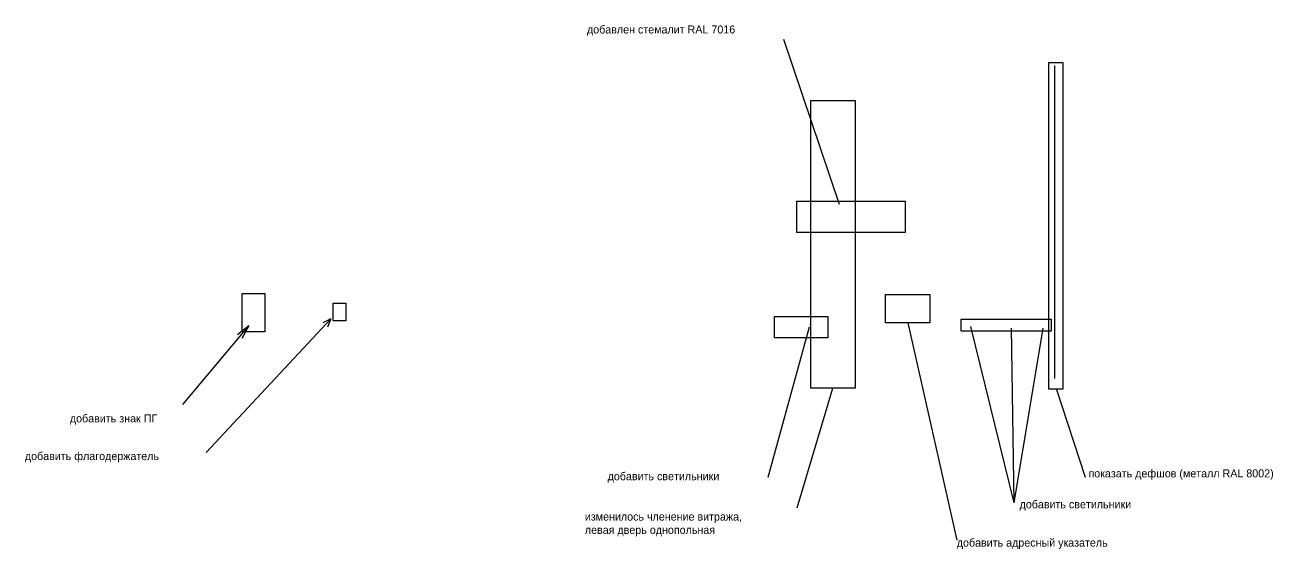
# Model space of a CAD drawing. Header units: millimetres. Extents: x 3914 to 443608, y -156176 to 78197.
# Drawn here: x 180242 to 242630, y 36923 to 63125 of the extents above; entities that cross this region are included whole.
import ezdxf

# ---------------------------------------------------------------- set-up
doc = ezdxf.new("R2010")
doc.units = ezdxf.units.MM

msp = doc.modelspace()

# ---------------------------------------------------------------- linework, layer by layer
at = {"color": 1}
for p, q in [((220966, 54156), (218171, 62392)), ((231423, 61254), (232117, 61254)), ((231423, 44923), (231423, 61254)), ((232117, 61254), (232117, 44923)), ((231717, 61084), (231707, 61084)), ((231707, 61084), (231707, 45459)), ((231717, 45459), (231717, 61084)), ((219523, 59356.3), (221737, 59356.3)), ((219523, 44969.3), (219523, 59356.3)), ((221737, 59356.3), (221737, 44969.3)), ((218831, 54321), (224249, 54321)), ((218831, 52753), (218831, 54321)), ((224249, 54321), (224249, 52753)), ((224249, 52753), (218831, 52753)), ((191101.9, 49702.2), (192229, 49702.2)), ((191101.9, 47775), (191101.9, 49702.2)), ((192229, 49702.2), (192229, 47775)), ((223263, 49655), (225477, 49655)), ((223263, 48226), (223263, 49655)), ((225477, 49655), (225477, 48226)), ((195641, 49208), (196288, 49208)), ((195641, 48327), (195641, 49208)), ((196288, 49208), (196288, 48327)), ((188138, 44147), (191432.7, 48089.1)), ((189293, 41745), (195527, 48425)), ((191432.7, 48089.1), (190868, 47638)), ((191432.7, 48089.1), (191089, 47453.3)), ((195527, 48425), (195128, 48236)), ((195527, 48425), (195366, 48013.9)), ((196288, 48327), (195641, 48327)), ((217707.8, 48553), (220372.2, 48553)), ((217707.8, 47486), (217707.8, 48553)), ((220372.2, 48553), (220372.2, 47486)), ((225477, 48226), (223263, 48226)), ((224370, 48226), (226821, 37374.7)), ((227035, 48408), (231538, 48408)), ((227035, 47812), (227035, 48408)), ((227503.1, 48048), (229674, 39239)), ((231538, 48408), (231538, 47812)), ((192229, 47775), (191101.9, 47775)), ((219441.9, 48023), (217376, 40506)), ((220372.2, 47486), (217707.8, 47486)), ((231538, 47812), (227035, 47812)), ((229546.9, 47973), (229674, 39239)), ((231116.9, 47973), (229674, 39239)), ((218850, 38981), (220630, 44969.3)), ((221737, 44969.3), (219523, 44969.3)), ((232117, 44923), (231423, 44923)), ((231707, 45459), (231717, 45459)), ((231784.8, 44946), (233240, 40513))]:
    msp.add_line(p, q, dxfattribs=at)

# ---------------------------------------------------------------- texts
for s, p in [('добавлен стемалит RAL 7016', (208335, 62698.3)), ('добавить знак ПГ', (182487, 43256)), ('добавить флагодержатель', (180237, 41371)), ('добавить светильники', (209368.5, 40363.5)), ('показать дефшов (металл RAL 8002)', (233404.9, 40506)), ('добавить светильники', (229960.5, 38960.5)), ('изменилось членение витража,', (208229, 38346.3)), ('левая дверь однопольная', (208229, 37679.7)), ('добавить адресный указатель', (226821, 37044))]:
    msp.add_text(s, height=400, dxfattribs=at).set_placement(p)

doc.saveas('drawing.dxf')
